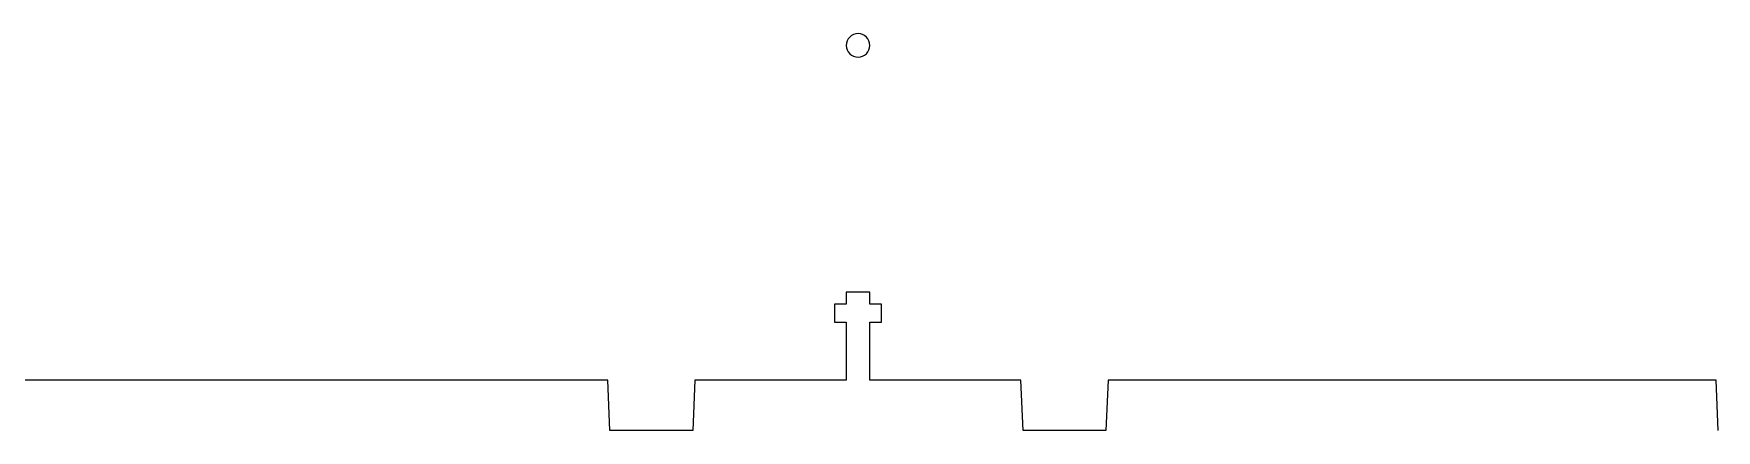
# Model space of a CAD drawing. Header units: millimetres. Extents: x 24 to 1189, y 23 to 872.
# Drawn here: x 516.3 to 679.3, y 24.6 to 63.1 of the extents above; entities that cross this region are included whole.
import ezdxf

# ---------------------------------------------------------------- set-up
doc = ezdxf.new("R2010")
doc.units = ezdxf.units.MM
doc.layers.add('New Bottom board', color=1, linetype='CONTINUOUS', lineweight=0, true_color=0xff0000)

msp = doc.modelspace()

# ---------------------------------------------------------------- linework, layer by layer
at = {"layer": 'New Bottom board', "color": 1, "true_color": 0xff0000}
for p, q in [((597.34, 38.04), (595.04, 38.04)), ((595.04, 38.04), (595.04, 36.88)), ((597.34, 36.88), (597.34, 38.04)), ((595.04, 36.88), (593.92, 36.88)), ((593.92, 36.88), (593.92, 35.12)), ((598.46, 36.88), (597.34, 36.88)), ((598.46, 35.12), (598.46, 36.88)), ((593.92, 35.12), (595.04, 35.12)), ((595.04, 35.12), (595.04, 29.51)), ((597.34, 29.51), (597.34, 35.12)), ((597.34, 35.12), (598.46, 35.12)), ((571.96, 29.51), (513.06, 29.51)), ((572.16, 24.63), (571.96, 29.51)), ((580.39, 29.51), (580.19, 24.63)), ((595.04, 29.51), (580.39, 29.51)), ((611.97, 29.51), (597.34, 29.51)), ((612.17, 24.63), (611.97, 29.51)), ((620.4, 29.51), (620.2, 24.63)), ((679.3, 29.51), (620.4, 29.51)), ((679.5, 24.63), (679.3, 29.51)), ((580.19, 24.63), (572.16, 24.63)), ((620.2, 24.63), (612.17, 24.63))]:
    msp.add_line(p, q, dxfattribs=at)
msp.add_lwpolyline([(595.05, 61.94), (595.05, 61.94)], dxfattribs=at)
for points in [[(596.19, 63.08), (595.56, 63.08), (595.05, 62.57), (595.05, 61.94)], [(595.05, 61.94), (595.05, 61.31), (595.56, 60.8), (596.19, 60.8)], [(597.33, 61.94), (597.33, 62.57), (596.82, 63.08), (596.19, 63.08)], [(596.19, 60.8), (596.82, 60.8), (597.33, 61.31), (597.33, 61.94)]]:
    msp.add_open_spline(points, degree=3, dxfattribs=at)

doc.saveas('drawing.dxf')
